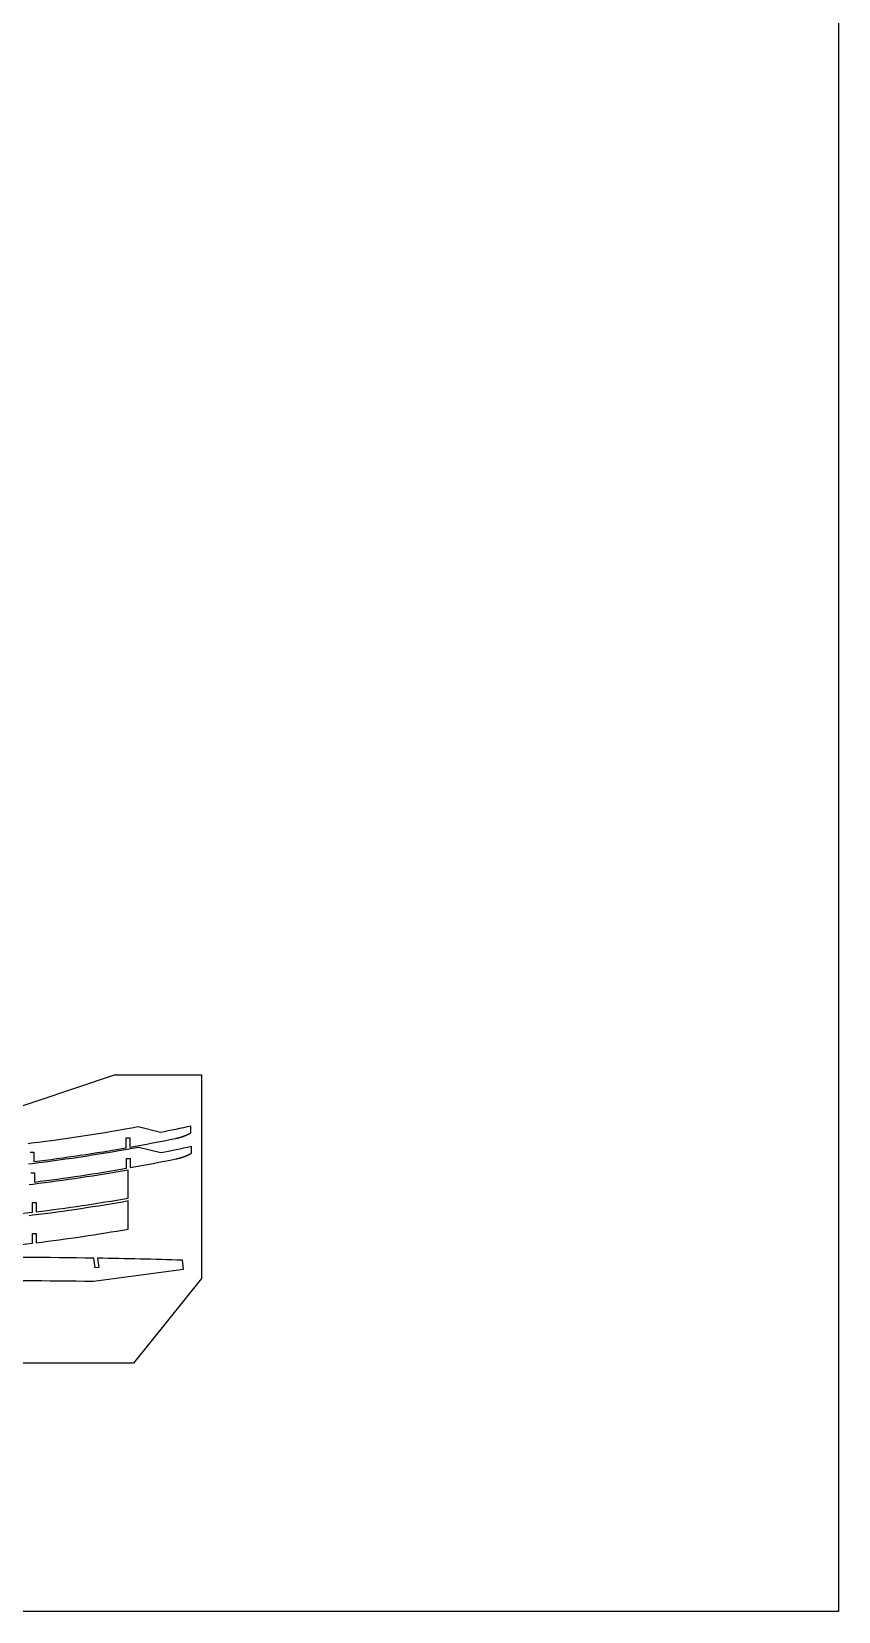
# Model space of a CAD drawing. Header units: inches. Extents: x -1244 to -570, y -2074 to -1714.
# Drawn here: x -1079 to -991.4, y -2074.2 to -1902.8 of the extents above; entities that cross this region are included whole.
import ezdxf

# ---------------------------------------------------------------- set-up
doc = ezdxf.new("R2010")
doc.units = ezdxf.units.IN
doc.header["$LTSCALE"] = 0.1
doc.header["$MEASUREMENT"] = 0
doc.layers.add('pic', color=1, linetype='Continuous')

msp = doc.modelspace()

# ---------------------------------------------------------------- linework, layer by layer
at = {"color": 7, "linetype": 'Continuous', "lineweight": 25}
for points in [[(-1079.12473, -2024.36019), (-1078.72473, -2024.36019), (-1078.72473, -2025.36019, 0.012967589), (-1068.72473, -2023.87297), (-1068.72473, -2022.8024), (-1068.32473, -2022.8024), (-1068.32473, -2023.8024, 0.006482829), (-1063.35951, -2022.85458), (-1063.3317, -2022.84883), (-1063.30392, -2022.84297), (-1063.27615, -2022.83698), (-1063.24842, -2022.83088), (-1063.22071, -2022.82465), (-1063.19302, -2022.8183), (-1063.16537, -2022.81184), (-1063.13774, -2022.80525), (-1063.11014, -2022.79854), (-1063.08257, -2022.79171), (-1063.05504, -2022.78475), (-1063.02753, -2022.77768), (-1063.00006, -2022.77048), (-1062.97262, -2022.76316), (-1062.96579, -2022.76132), (-1062.95899, -2022.75948), (-1062.9454, -2022.75577), (-1062.91823, -2022.74829), (-1062.89106, -2022.74068), (-1062.86392, -2022.73296), (-1062.83678, -2022.72512), (-1062.80967, -2022.71716), (-1062.78258, -2022.70908), (-1062.75551, -2022.70088), (-1062.72847, -2022.69255), (-1062.70145, -2022.68409), (-1062.67447, -2022.6755), (-1062.64752, -2022.66678), (-1062.63406, -2022.66237), (-1062.62061, -2022.65793), (-1062.60717, -2022.65345), (-1062.59374, -2022.64894), (-1062.58032, -2022.6444), (-1062.56691, -2022.63982), (-1062.55351, -2022.6352), (-1062.54013, -2022.63056), (-1062.52675, -2022.62587), (-1062.51339, -2022.62115), (-1062.50003, -2022.6164), (-1062.4867, -2022.6116), (-1062.47337, -2022.60678), (-1062.46006, -2022.60191), (-1062.44676, -2022.59701), (-1062.43347, -2022.59207), (-1062.4202, -2022.5871), (-1062.40695, -2022.58209), (-1062.39371, -2022.57704), (-1062.38048, -2022.57195), (-1062.36727, -2022.56683), (-1062.35408, -2022.56166), (-1062.3409, -2022.55646), (-1062.32774, -2022.55122), (-1062.31459, -2022.54594), (-1062.30146, -2022.54062), (-1062.28835, -2022.53526), (-1062.27526, -2022.52986), (-1062.26219, -2022.52443), (-1062.24913, -2022.51895), (-1062.23609, -2022.51343), (-1062.22307, -2022.50787), (-1062.21007, -2022.50227), (-1062.19709, -2022.49663), (-1062.18413, -2022.49095), (-1062.17119, -2022.48523), (-1062.15828, -2022.47946), (-1062.14538, -2022.47365), (-1062.1325, -2022.4678), (-1062.11965, -2022.46191), (-1062.10681, -2022.45598), (-1062.094, -2022.45), (-1062.08121, -2022.44398), (-1062.06845, -2022.43791), (-1062.05571, -2022.43181), (-1062.04299, -2022.42565), (-1062.03029, -2022.41946), (-1062.01762, -2022.41322), (-1062.00497, -2022.40693), (-1061.99235, -2022.4006), (-1061.97975, -2022.39423), (-1061.96718, -2022.38781), (-1061.95464, -2022.38134), (-1061.94212, -2022.37483), (-1061.92962, -2022.36827), (-1061.91716, -2022.36167), (-1061.90472, -2022.35502), (-1061.89231, -2022.34833), (-1061.87992, -2022.34158), (-1061.86756, -2022.33479), (-1061.85524, -2022.32795), (-1061.84294, -2022.32107), (-1061.83066, -2022.31413), (-1061.81842, -2022.30715), (-1061.80621, -2022.30012), (-1061.79403, -2022.29304), (-1061.78187, -2022.28592), (-1061.76975, -2022.27874), (-1061.75766, -2022.27152), (-1061.7456, -2022.26424), (-1061.73357, -2022.25692), (-1061.72158, -2022.24954), (-1061.70961, -2022.24212), (-1061.69768, -2022.23464), (-1061.68578, -2022.22712), (-1061.67391, -2022.21954), (-1061.67391, -2021.52279, -0.004345121), (-1064.99367, -2022.20165), (-1067.39197, -2021.60112, -0.0151774), (-1078.96755, -2023.37498), (-1079.36344, -2023.42299, -0.012883211)], [(-1079.07545, -2026.58038), (-1078.67545, -2026.58038), (-1078.67545, -2027.58038, 0.012967589), (-1068.67545, -2026.09316), (-1068.67545, -2025.02259), (-1068.27545, -2025.02259), (-1068.27545, -2026.02259, 0.006482829), (-1063.31022, -2025.07477), (-1063.28242, -2025.06903), (-1063.25463, -2025.06316), (-1063.22687, -2025.05718), (-1063.19913, -2025.05107), (-1063.17142, -2025.04484), (-1063.14374, -2025.0385), (-1063.11608, -2025.03203), (-1063.08845, -2025.02544), (-1063.06085, -2025.01873), (-1063.03329, -2025.0119), (-1063.00575, -2025.00495), (-1062.97825, -2024.99787), (-1062.95077, -2024.99067), (-1062.92334, -2024.98336), (-1062.9165, -2024.98151), (-1062.9097, -2024.97967), (-1062.89611, -2024.97597), (-1062.86894, -2024.96848), (-1062.84178, -2024.96088), (-1062.81463, -2024.95316), (-1062.7875, -2024.94532), (-1062.76038, -2024.93736), (-1062.73329, -2024.92928), (-1062.70622, -2024.92107), (-1062.67918, -2024.91274), (-1062.65217, -2024.90428), (-1062.62518, -2024.8957), (-1062.59824, -2024.88698), (-1062.58478, -2024.88257), (-1062.57133, -2024.87813), (-1062.55789, -2024.87365), (-1062.54445, -2024.86914), (-1062.53103, -2024.86459), (-1062.51762, -2024.86001), (-1062.50423, -2024.8554), (-1062.49084, -2024.85075), (-1062.47746, -2024.84606), (-1062.4641, -2024.84135), (-1062.45075, -2024.83659), (-1062.43741, -2024.8318), (-1062.42408, -2024.82697), (-1062.41077, -2024.82211), (-1062.39747, -2024.81721), (-1062.38419, -2024.81227), (-1062.37092, -2024.80729), (-1062.35766, -2024.80228), (-1062.34442, -2024.79723), (-1062.33119, -2024.79214), (-1062.31798, -2024.78702), (-1062.30479, -2024.78186), (-1062.29161, -2024.77665), (-1062.27845, -2024.77141), (-1062.2653, -2024.76613), (-1062.25218, -2024.76081), (-1062.23907, -2024.75546), (-1062.22597, -2024.75006), (-1062.2129, -2024.74462), (-1062.19984, -2024.73914), (-1062.1868, -2024.73362), (-1062.17379, -2024.72807), (-1062.16079, -2024.72247), (-1062.14781, -2024.71682), (-1062.13485, -2024.71114), (-1062.12191, -2024.70542), (-1062.10899, -2024.69965), (-1062.09609, -2024.69385), (-1062.08321, -2024.688), (-1062.07036, -2024.6821), (-1062.05753, -2024.67617), (-1062.04471, -2024.67019), (-1062.03193, -2024.66417), (-1062.01916, -2024.65811), (-1062.00642, -2024.652), (-1061.9937, -2024.64585), (-1061.981, -2024.63965), (-1061.96833, -2024.63341), (-1061.95569, -2024.62713), (-1061.94306, -2024.6208), (-1061.93047, -2024.61442), (-1061.9179, -2024.608), (-1061.90535, -2024.60154), (-1061.89283, -2024.59503), (-1061.88034, -2024.58847), (-1061.86787, -2024.58187), (-1061.85543, -2024.57522), (-1061.84302, -2024.56852), (-1061.83063, -2024.56178), (-1061.81828, -2024.55499), (-1061.80595, -2024.54815), (-1061.79365, -2024.54126), (-1061.78138, -2024.53433), (-1061.76913, -2024.52735), (-1061.75692, -2024.52032), (-1061.74474, -2024.51324), (-1061.73259, -2024.50611), (-1061.72047, -2024.49894), (-1061.70837, -2024.49171), (-1061.69631, -2024.48444), (-1061.68429, -2024.47711), (-1061.67229, -2024.46974), (-1061.66032, -2024.46231), (-1061.64839, -2024.45484), (-1061.63649, -2024.44731), (-1061.62463, -2024.43973), (-1061.62463, -2023.74298, -0.004345121), (-1064.94439, -2024.42184), (-1067.34268, -2023.82131, -0.0151774), (-1078.91826, -2025.59518), (-1079.31416, -2025.64318, -0.012883211)], [(-1088.89117, -2031.80657, 0.012883211), (-1078.89117, -2030.86506), (-1078.89117, -2029.81655), (-1078.49117, -2029.81655), (-1078.49117, -2030.81655, 0.012967589), (-1068.49117, -2029.32933), (-1068.49117, -2026.28283, -0.013653), (-1078.85539, -2027.83875), (-1079.24923, -2027.8865, -0.012883211)], [(-1088.8754, -2035.16207, 0.012883211), (-1078.8754, -2034.22055), (-1078.8754, -2033.17205), (-1078.4754, -2033.17205), (-1078.4754, -2034.17205, 0.012967589), (-1068.4754, -2032.68483), (-1068.4754, -2029.63833, -0.013653), (-1078.83962, -2031.19424), (-1079.23346, -2031.242, -0.012883211)], [(-1087.31083, -2038.28297, -0.005636798), (-1072.25224, -2038.34383), (-1062.48677, -2037.03304), (-1062.60352, -2036.06024, 0.003434276), (-1071.81033, -2035.85042), (-1071.69117, -2036.8433), (-1072.08857, -2036.88888), (-1072.21395, -2035.84412, 0.005636798), (-1087.32891, -2035.78304)]]:
    msp.add_lwpolyline(points, format="xyb", dxfattribs=at)
at = {"layer": 'pic', "color": 1}
for p, q in [((-1090.44272, -2022.81852), (-1069.98799, -2015.96615)), ((-1069.98799, -2015.96615), (-1060.54718, -2015.96615)), ((-1060.54718, -2015.96615), (-1060.54718, -2038.03552)), ((-1060.54718, -2038.03552), (-1067.90368, -2047.22954))]:
    msp.add_line(p, q, dxfattribs=at)
at = {"layer": 'pic'}
msp.add_lwpolyline([(-1243.96896, -1713.70816), (-991.39904, -1713.70816), (-991.39904, -2074.17077), (-1243.96896, -2074.17077)], close=True, dxfattribs=at)
at = {"layer": 'pic', "color": 1}
msp.add_lwpolyline([(-1067.90368, -2047.22954), (-1195.00188, -2047.22954), (-1195.00188, -2011.954), (-1154.77337, -2011.954)], dxfattribs=at)

doc.saveas('drawing.dxf')
